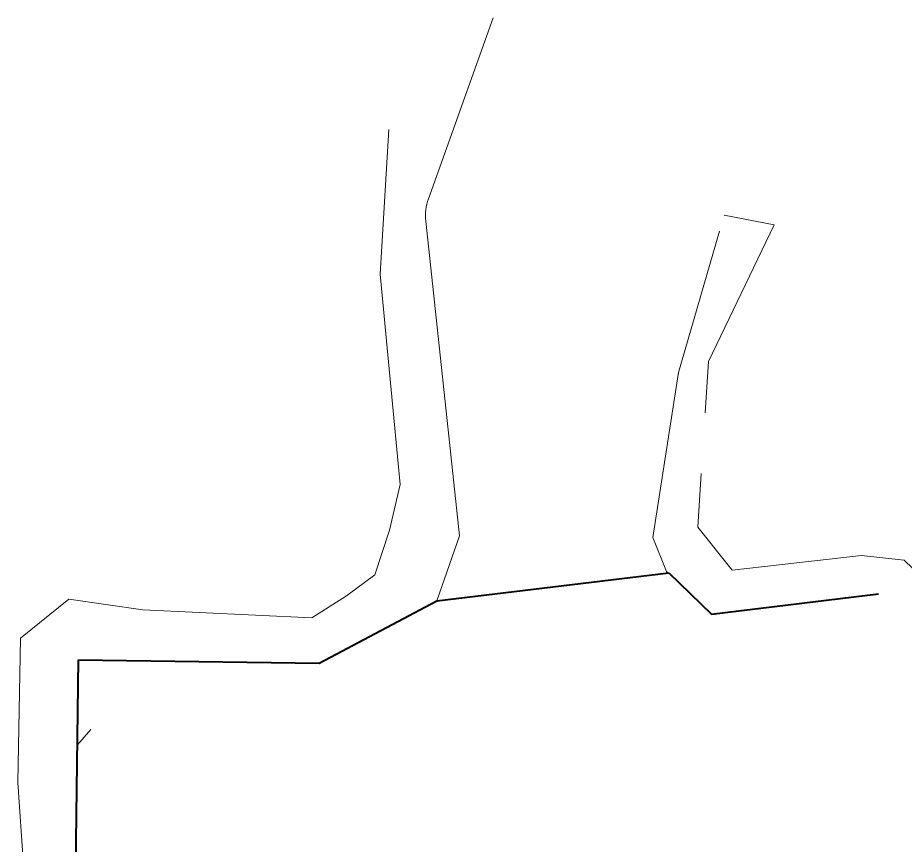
# Model space of a CAD drawing. Header units: metres. Extents: x 141303 to 146299, y 125960 to 127091.
# Drawn here: x 145017.4 to 145105.2, y 126138.6 to 126220.5 of the extents above; entities that cross this region are included whole.
import ezdxf

# ---------------------------------------------------------------- set-up
doc = ezdxf.new("R2010")
doc.units = ezdxf.units.M
doc.header["$MEASUREMENT"] = 0
doc.linetypes.add('ACAD_ISO04W100', pattern=[30, 24, -3, 0, -3])
for name, color, linetype, lineweight in [('NVMI-CONTOUR', 43, 'Continuous', 13), ('NVMI_ROAD', 253, 'Continuous', 20), ('NVMI_SITEBOUNDARY', 255, 'ACAD_ISO04W100', 40)]:
    doc.layers.add(name, color=color, linetype=linetype, lineweight=lineweight)

msp = doc.modelspace()

# ---------------------------------------------------------------- linework, layer by layer
at = {"layer": 'NVMI-CONTOUR'}
msp.add_line((145024.61327, 126150.07734), (145023.30512, 126148.55243), dxfattribs=at)
at = {"layer": 'NVMI_ROAD'}
for p, q in [((145054.12154, 126209.41916), (145053.24263, 126195.11055)), ((145053.24263, 126195.11055), (145055.23194, 126174.32272)), ((145055.23194, 126174.32272), (145054.1647, 126169.80471)), ((145054.1647, 126169.80471), (145052.71229, 126165.36903)), ((145052.71229, 126165.36903), (145049.93377, 126163.29104)), ((145022.45905, 126162.95995), (145017.66978, 126159.12918)), ((145029.77629, 126161.90154), (145022.45905, 126162.95995)), ((145049.93377, 126163.29104), (145046.47687, 126161.14084)), ((145046.47687, 126161.14084), (145029.77629, 126161.90154)), ((145017.66978, 126159.12918), (145017.39665, 126144.83715)), ((145017.39665, 126144.83715), (145018.56446, 126127.81163))]:
    msp.add_line(p, q, dxfattribs=at)
msp.add_lwpolyline([(145058.86191, 126162.80191), (145061.11296, 126169.24616), (145057.76604, 126200.35056, -0.11306785), (145058.02888, 126202.56785), (145064.42909, 126220.48027)], format="xyb", dxfattribs=at)
for points in [[(145087.29718, 126200.95363), (145092.22224, 126199.98434), (145085.72706, 126186.49476), (145085.39668, 126181.39151)], [(145081.70118, 126165.57906), (145081.57263, 126165.70583), (145080.21811, 126169.06723), (145082.76146, 126185.4009), (145086.83163, 126199.35728)], [(145085.00881, 126175.40027), (145084.66582, 126170.1022), (145088.07138, 126165.83342), (145100.87533, 126167.29351), (145105.10095, 126166.82052), (145106.85379, 126165.1565), (145110.83108, 126160.12891), (145112.22746, 126154.28129), (145118.63299, 126129.20496), (145122.12633, 126109.16263), (145124.76908, 125993.83555)]]:
    msp.add_lwpolyline(points, dxfattribs=at)
at = {"layer": 'NVMI_SITEBOUNDARY', "linetype": 'ByBlock'}
for p, q in [((145058.86582, 126162.80398), (145081.80902, 126165.59217)), ((145081.80902, 126165.59217), (145086.03068, 126161.50048)), ((145086.03068, 126161.50048), (145102.55866, 126163.50905)), ((145047.22892, 126156.63975), (145058.86582, 126162.80398)), ((145022.18825, 126066.952), (145023.42028, 126156.96563)), ((145023.42028, 126156.96563), (145047.22892, 126156.63975))]:
    msp.add_line(p, q, dxfattribs=at)

doc.saveas('drawing.dxf')
